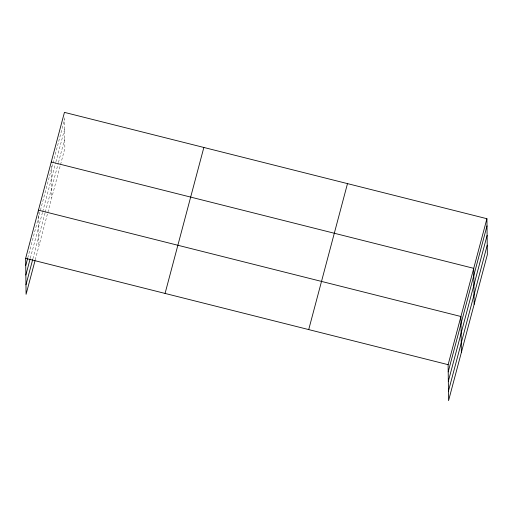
<?xml version="1.0" encoding="UTF-8"?>
<svg xmlns="http://www.w3.org/2000/svg" width="513" height="513" viewBox="0 0 513 513"><rect width="100%" height="100%" fill="white"/><g stroke="black" fill="none" stroke-linecap="round" stroke-linejoin="round"><path stroke-width="0.38" stroke-dasharray="2.56 1.92" d="M27.773 257.879L52.756 163.839M52.961 163.076L64.523 119.555M30.325 258.199L42.515 212.318M42.714 211.555L55.712 162.647M55.917 161.884L64.638 129.052M32.883 258.802L45.073 212.927M45.272 212.164L58.27 163.262M58.469 162.499L64.76 138.831M35.23 259.886L64.875 148.321L64.484 116.368M51.3 165.994L51.691 197.954M38.462 210.971L38.892 246.118"/><path stroke-width="0.77" d="M35.031 260.649L26.086 294.289L25.65 258.34L64.439 112.373L486.914 218.711L487.35 254.66L448.561 400.627L448.125 364.679L486.914 218.711M25.74 265.529L27.567 258.642M25.855 275.019L30.12 258.962M25.971 284.798L32.678 259.565M165.064 293.436L203.853 147.462M308.711 329.59L347.493 183.622M448.215 371.861L486.997 225.893M448.33 381.351L487.113 235.384M448.445 391.137L487.235 245.163M51.249 162.005L473.723 268.337L474.159 304.286M38.449 210.17L460.924 316.508L461.36 352.457M25.65 258.34L448.125 364.679"/></g></svg>
